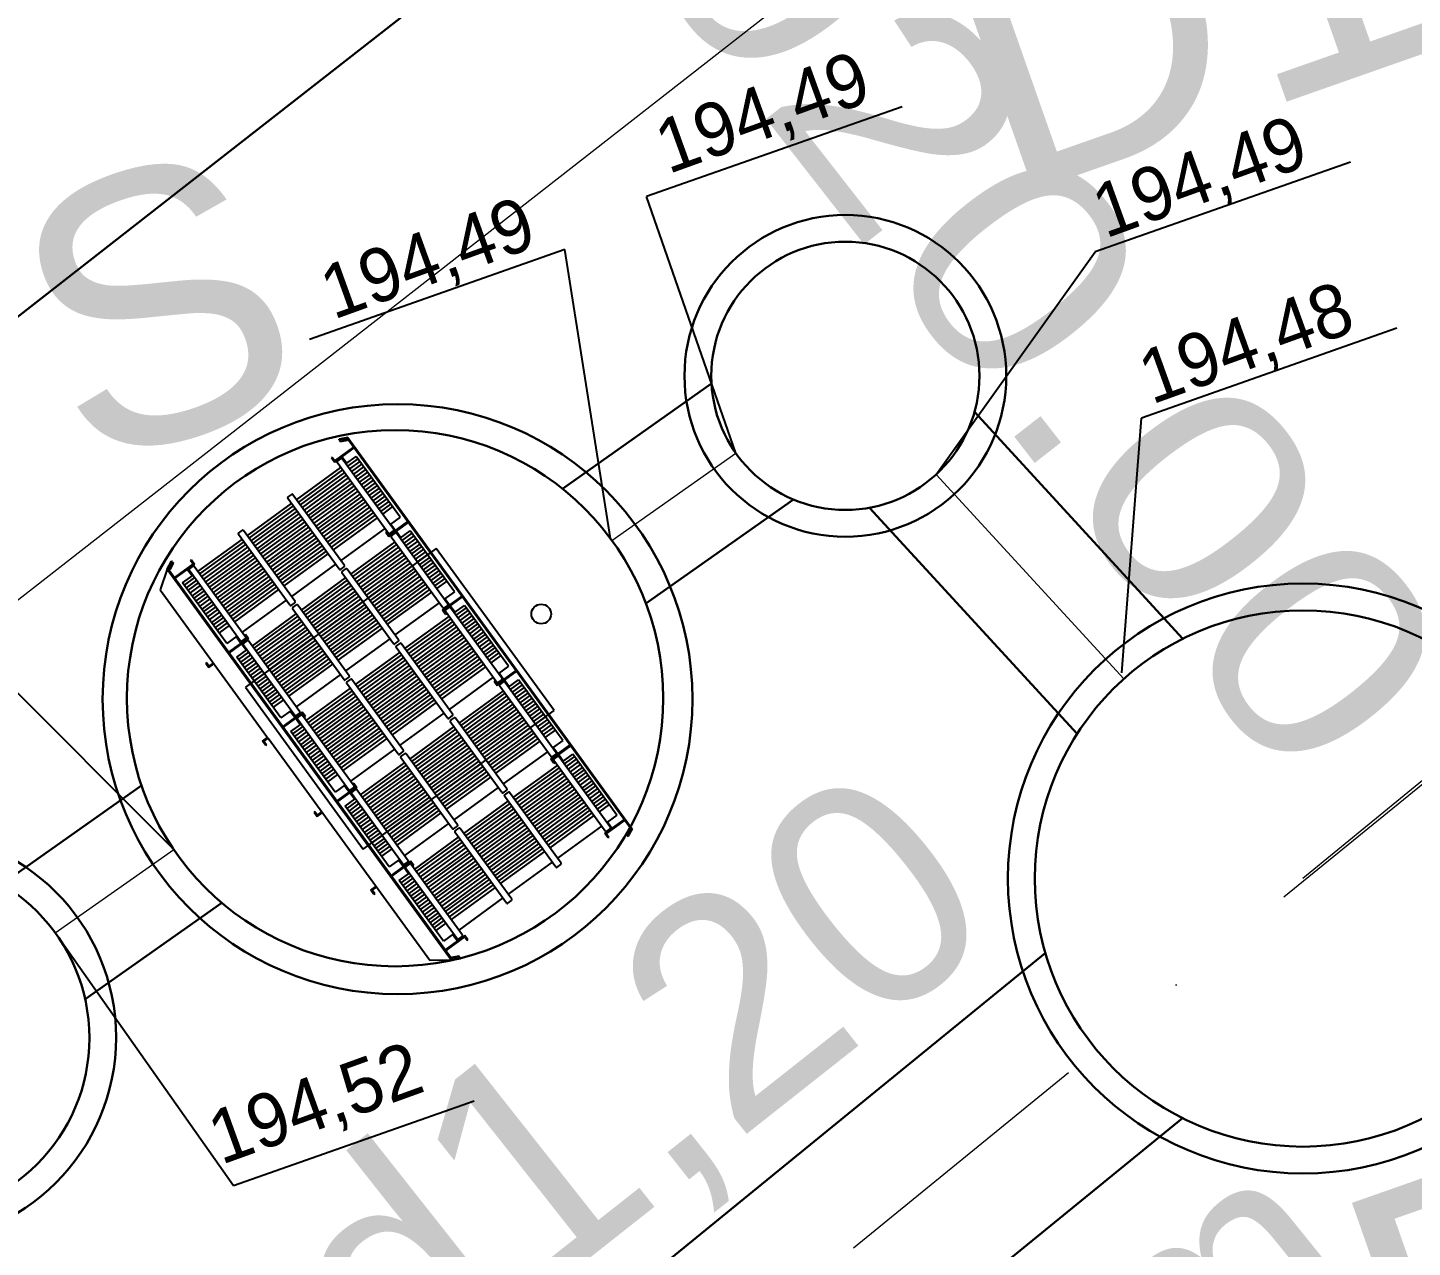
# Model space of a CAD drawing. Header units: millimetres. Extents: x -1069826 to 2704411, y -432732 to 412301.
# Drawn here: x 109048 to 116794, y 278663 to 285486 of the extents above; entities that cross this region are included whole.
import ezdxf
from ezdxf.enums import TextEntityAlignment as Align

# ---------------------------------------------------------------- set-up
doc = ezdxf.new("R2010")
doc.units = ezdxf.units.MM
doc.header["$LTSCALE"] = 1000
doc.header["$MEASUREMENT"] = 0
doc.linetypes.add('DGN Style 2', pattern=[18.957446, 11.374468, -7.582979])
doc.linetypes.add('DGN Style 4', pattern=[10.357985, 5.175758, -2.587879, 0.00647, -2.587879])
for name, color, linetype, lineweight in [('11', 7, 'Continuous', 0), ('DK_OPIS', 62, 'Continuous', 30), ('DK_OŚ_KANAŁU', 50, 'DGN Style 4', 15), ('Kraweznik', 4, 'Continuous', 0), ('M_kanalizacja', 24, 'Continuous', 30), ('Pobocze', 66, 'Continuous', 0), ('studnie', 7, 'Continuous', 25)]:
    doc.layers.add(name, color=color, linetype=linetype, lineweight=lineweight)
doc.layers.add('BETON', color=7, linetype='Continuous')
doc.layers.add('WIADUKT', color=7, linetype='Continuous')
doc.layers.add('M_os', color=2, linetype='Continuous', lineweight=9, plot=False)
doc.styles.add('Style-Arial', font='arial.ttf')
doc.styles.add('Style-SWISSLT_1250', font='SWISSLT_1250.shx')

# ---------------------------------------------------------------- blocks, each defined once
blk = doc.blocks.new('A$C7AA0032F')
at = {"layer": 'BETON'}
for p, q in [((104637.85588, 79755.09415), (104588.78014, 79745.52483)), ((104589.54568, 79741.59877), (104588.78014, 79745.52483)), ((104635.68634, 79749.57695), (104589.73707, 79740.61725)), ((104593.39406, 79741.33034), (104595.30792, 79731.51519)), ((104634.56852, 79739.17064), (104595.30792, 79731.51519)), ((104607.15985, 79749.1087), (104610.03064, 79734.38598)), ((104616.975, 79751.02257), (104619.84579, 79736.29985)), ((104632.65465, 79748.98579), (104634.56852, 79739.17064)), ((104634.20677, 79749.28844), (104632.79578, 79748.26203)), ((104635.68634, 79749.57695), (106223.28013, 77567.14276)), ((104637.85588, 79755.09415), (106229.19731, 77567.50817)), ((104550.79265, 79645.28835), (104546.74929, 79642.34704)), ((104546.74929, 79642.34704), (104564.39712, 79618.08691)), ((104550.79265, 79645.28835), (104565.49918, 79625.07157)), ((104564.39712, 79618.08691), (104673.56772, 79697.50216)), ((104565.49918, 79625.07157), (104670.62641, 79701.54551)), ((104568.44048, 79621.02821), (104673.56772, 79697.50216)), ((104578.65983, 79622.27921), (104599.68527, 79637.574)), ((104631.30243, 79611.10976), (104604.83068, 79647.49996)), ((104894.91787, 79240.22313), (104606.66994, 79636.47195)), ((104627.25907, 79608.16846), (104683.86605, 79649.34674)), ((104693.26743, 79636.42283), (104636.66046, 79595.24456)), ((104930.93571, 79309.70489), (104683.86605, 79649.34674)), ((104351.50224, 79407.57142), (104598.14691, 79586.99106)), ((104607.5483, 79574.06716), (104360.90363, 79394.64752)), ((104618.36335, 79559.19992), (104371.71868, 79379.78029)), ((104576.60166, 79618.30882), (104572.48384, 79623.96952)), ((104865.80572, 79219.04573), (104577.55778, 79615.29455)), ((104704.08248, 79621.5556), (104647.4755, 79580.37732)), ((104714.89753, 79606.68836), (104658.29055, 79565.51008)), ((104725.71258, 79591.82112), (104669.1056, 79550.64285)), ((104737.11589, 79576.14522), (104680.50891, 79534.96694)), ((104747.34268, 79562.08665), (104690.7357, 79520.90838)), ((104629.1784, 79544.33269), (104382.53372, 79364.91305)), ((104639.99345, 79529.46545), (104393.34877, 79350.04581)), ((104651.39676, 79513.78954), (104404.75208, 79334.3699)), ((104661.62354, 79499.73098), (104414.97887, 79320.31134)), ((104672.43859, 79484.86374), (104425.79392, 79305.44411)), ((104758.15772, 79547.21942), (104701.55075, 79506.04114)), ((104768.97277, 79532.35218), (104712.3658, 79491.1739)), ((104779.78782, 79517.48494), (104723.18085, 79476.30667)), ((104791.19113, 79501.80904), (104734.58416, 79460.63076)), ((104801.41792, 79487.75047), (104744.81095, 79446.57219)), ((104590.04889, 79018.44869), (104301.80095, 79414.69751)), ((104302.903, 79421.68216), (104323.92844, 79436.97696)), ((104619.16105, 79039.62609), (104330.9131, 79435.87491)), ((104683.25364, 79469.9965), (104436.60897, 79290.57687)), ((104694.06869, 79455.12927), (104447.42402, 79275.70963)), ((104705.472, 79439.45336), (104458.82733, 79260.03372)), ((104715.69879, 79425.3948), (104469.05412, 79245.97516)), ((104726.51384, 79410.52756), (104479.86917, 79231.10792)), ((104812.23297, 79472.88324), (104755.626, 79431.70496)), ((104823.04802, 79458.016), (104766.44104, 79416.83772)), ((104833.86307, 79443.14876), (104777.25609, 79401.97048)), ((104845.26638, 79427.47285), (104788.6594, 79386.29458)), ((104855.49316, 79413.41429), (104798.88619, 79372.23601)), ((104866.30821, 79398.54705), (104809.70124, 79357.36878)), ((104074.93674, 79206.38613), (104322.39009, 79386.39402)), ((104331.79147, 79373.47012), (104084.33813, 79193.46223)), ((104342.60652, 79358.60289), (104095.15318, 79178.59499)), ((104353.42157, 79343.73565), (104105.96822, 79163.72775)), ((104364.23662, 79328.86841), (104116.78327, 79148.86051)), ((104737.32889, 79395.66032), (104490.68422, 79216.24068)), ((104748.14393, 79380.79309), (104501.49926, 79201.37344)), ((104759.54724, 79365.11718), (104512.90257, 79185.69754)), ((104769.77403, 79351.05861), (104523.12936, 79171.63897)), ((104780.58908, 79336.19138), (104533.94441, 79156.77174)), ((104791.40413, 79321.32414), (104544.75946, 79141.9045)), ((104877.12326, 79383.67982), (104820.51629, 79342.50154)), ((104887.93831, 79368.81258), (104831.33134, 79327.6343)), ((104375.63993, 79313.1925), (104128.18658, 79133.18461)), ((104385.86672, 79299.13394), (104138.41337, 79119.12604)), ((104396.68176, 79284.2667), (104149.22842, 79104.25881)), ((104407.49682, 79269.39947), (104160.04347, 79089.39157)), ((104418.31186, 79254.53223), (104170.85852, 79074.52433)), ((104802.21918, 79306.4569), (104555.57451, 79127.03727)), ((104845.21658, 79247.34922), (104598.57191, 79067.92958)), ((104867.35159, 79201.62131), (104976.52219, 79281.03656)), ((104868.45364, 79208.60598), (104973.58088, 79285.07992)), ((104871.39495, 79204.56262), (104976.52219, 79281.03656)), ((104930.93571, 79309.70489), (104874.32874, 79268.52662)), ((104878.37209, 79271.46792), (104904.84384, 79235.07773)), ((103799.17991, 79005.78909), (104045.82458, 79185.20872)), ((104055.22597, 79172.28483), (103808.5813, 78992.86519)), ((104313.48339, 78817.2634), (104025.23545, 79213.51221)), ((104026.3375, 79220.49688), (104047.36294, 79235.79166)), ((104342.59555, 78838.4408), (104054.3476, 79234.68961)), ((104429.71517, 79238.85632), (104182.26183, 79058.84843)), ((104439.94196, 79224.79776), (104192.48862, 79044.78986)), ((104450.75701, 79209.93052), (104203.30367, 79029.92262)), ((104461.57206, 79195.06329), (104214.11872, 79015.05539)), ((104472.38711, 79180.19605), (104224.93376, 79000.18815)), ((104483.79042, 79164.52014), (104236.33708, 78984.51224)), ((104654.45671, 78991.10583), (104901.10138, 79170.52547)), ((104853.74712, 79228.82275), (104849.70376, 79225.88145)), ((104849.70376, 79225.88145), (104867.35159, 79201.62131)), ((104853.74712, 79228.82275), (104868.45364, 79208.60598)), ((104868.37917, 79217.20798), (104872.497, 79211.54728)), ((104872.79038, 79217.94368), (104893.81582, 79233.23847)), ((104879.55614, 79201.84323), (104875.43831, 79207.50392)), ((105168.76019, 78802.58014), (104880.51224, 79198.82895)), ((104881.6143, 79205.81362), (104902.63974, 79221.1084)), ((104934.2569, 79194.64417), (104907.78515, 79231.03437)), ((105197.87234, 78823.75753), (104909.6244, 79220.00635)), ((104930.21354, 79191.70286), (104986.82052, 79232.88114)), ((104996.2219, 79219.95725), (104939.61493, 79178.77897)), ((105007.03695, 79205.09001), (104950.42997, 79163.91173)), ((105017.852, 79190.22277), (104961.24502, 79149.04449)), ((105028.66705, 79175.35553), (104972.06007, 79134.17725)), ((105233.89018, 78893.2393), (104986.82052, 79232.88114)), ((104066.04102, 79157.41758), (103819.39635, 78977.99795)), ((104076.85607, 79142.55035), (103830.2114, 78963.13071)), ((104087.67112, 79127.68311), (103841.02645, 78948.26347)), ((104099.07443, 79112.00721), (103852.42976, 78932.58757)), ((104109.30121, 79097.94864), (103862.65654, 78918.52901)), ((105132.40386, 79134.74608), (104064.95807, 78358.24143)), ((104494.0172, 79150.46158), (104246.56386, 78970.45368)), ((104504.83225, 79135.59434), (104257.37891, 78955.58644)), ((104515.6473, 79120.7271), (104268.19396, 78940.71921)), ((104526.46235, 79105.85987), (104279.00901, 78925.85197)), ((104910.50277, 79157.60157), (104663.8581, 78978.18193)), ((104921.31781, 79142.73433), (104674.67315, 78963.31469)), ((104932.13287, 79127.86709), (104685.4882, 78948.44746)), ((104942.94791, 79112.99986), (104696.30324, 78933.58022)), ((104954.35122, 79097.32395), (104707.70655, 78917.90431)), ((105040.07036, 79159.67963), (104983.46338, 79118.50135)), ((105050.29714, 79145.62106), (104993.69017, 79104.44278)), ((105061.11219, 79130.75382), (105004.50522, 79089.57555)), ((105071.92724, 79115.88659), (105015.32027, 79074.70831)), ((105082.74229, 79101.01935), (105026.13532, 79059.84108)), ((105791.2563, 78229.03451), (105132.40386, 79134.74608)), ((103627.01706, 79019.76777), (103587.34044, 78904.31791)), ((103627.01706, 79019.76777), (103651.23181, 79063.51301)), ((103627.01706, 79019.76777), (105218.35849, 76832.18178)), ((103632.93423, 79020.13318), (103655.60634, 79061.09153)), ((103632.93423, 79020.13318), (105220.52803, 76837.69899)), ((103634.43012, 79022.83557), (103643.17917, 79017.99262)), ((103637.32002, 79038.38062), (103650.44359, 79031.11619)), ((103642.16297, 79047.12967), (103655.28654, 79039.86524)), ((103643.17917, 79017.99262), (103662.55097, 79052.98881)), ((103654.73143, 79061.57583), (103651.23181, 79063.51301)), ((103653.80192, 79057.83176), (103662.55097, 79052.98881)), ((103773.00154, 79048.57569), (103667.87431, 78972.10174)), ((103779.9862, 79047.47363), (103670.81562, 78968.05839)), ((103775.94285, 79044.53233), (103670.81562, 78968.05839)), ((103766.0244, 78981.67038), (103739.55265, 79018.06058)), ((104037.72656, 78616.66636), (103749.47862, 79012.91518)), ((103750.58067, 79019.89984), (103771.60611, 79035.19463)), ((103758.29501, 79068.79246), (103762.33837, 79071.73377)), ((103758.29501, 79068.79246), (103773.00154, 79048.57569)), ((103762.33837, 79071.73377), (103779.9862, 79047.47363)), ((103776.01732, 79035.93033), (103771.89949, 79041.59102)), ((104066.83872, 78637.84376), (103778.59078, 79034.09257)), ((104120.11626, 79083.08141), (103873.47159, 78903.66177)), ((104130.93131, 79068.21417), (103884.28664, 78888.79453)), ((104141.74636, 79053.34693), (103895.10169, 78873.9273)), ((104153.14967, 79037.67103), (103906.505, 78858.25139)), ((104163.37646, 79023.61246), (103916.73179, 78844.19282)), ((104569.45975, 79046.75218), (104322.00641, 78866.74428)), ((104597.03355, 79017.34664), (104618.059, 79032.64143)), ((104605.85747, 79005.21658), (104626.88291, 79020.51136)), ((104922.11552, 78623.1605), (104633.86757, 79019.40932)), ((104964.57801, 79083.26539), (104717.93334, 78903.84575)), ((104975.39306, 79068.39814), (104728.74839, 78888.97851)), ((104986.20811, 79053.53091), (104739.56344, 78874.11127)), ((104997.02316, 79038.66368), (104750.37849, 78859.24404)), ((105008.42647, 79022.98777), (104761.7818, 78843.56813)), ((105094.1456, 79085.34344), (105037.53863, 79044.16517)), ((105104.37239, 79071.28488), (105047.76542, 79030.1066)), ((105115.18744, 79056.41764), (105058.58046, 79015.23936)), ((105126.00249, 79041.55041), (105069.39551, 79000.37213)), ((105136.81754, 79026.68317), (105080.21056, 78985.50489)), ((105148.22085, 79011.00726), (105091.61387, 78969.82899)), ((103713.46078, 78943.43341), (103770.06776, 78984.61168)), ((103960.53044, 78603.79157), (103713.46078, 78943.43341)), ((103779.46914, 78971.68778), (103722.86217, 78930.50951)), ((103790.28419, 78956.82055), (103733.67722, 78915.64227)), ((103801.09924, 78941.95331), (103744.49227, 78900.77504)), ((104174.19151, 79008.74522), (103927.54684, 78829.32559)), ((104185.00656, 78993.87799), (103938.36189, 78814.45835)), ((104195.8216, 78979.01075), (103949.17694, 78799.59112)), ((104207.22492, 78963.33484), (103960.58025, 78783.91521)), ((104217.45171, 78949.27628), (103970.80703, 78769.85664)), ((104228.26675, 78934.40904), (103981.62208, 78754.98941)), ((104377.89121, 78789.92054), (104625.34456, 78969.92843)), ((104634.74594, 78957.00453), (104387.2926, 78776.99663)), ((104645.56099, 78942.1373), (104398.10764, 78762.12939)), ((104893.00336, 78601.9831), (104604.75542, 78998.23192)), ((105018.65326, 79008.9292), (104772.00859, 78829.50956)), ((105029.46831, 78994.06197), (104782.82363, 78814.64233)), ((105040.28336, 78979.19473), (104793.63869, 78799.77509)), ((105051.0984, 78964.32749), (104804.45373, 78784.90786)), ((105062.50171, 78948.65159), (104815.85704, 78769.23195)), ((105072.7285, 78934.59302), (104826.08383, 78755.17338)), ((105158.44763, 78996.9487), (105101.84066, 78955.77042)), ((105169.26268, 78982.08146), (105112.65571, 78940.90318)), ((105180.07773, 78967.21422), (105123.47076, 78926.03595)), ((105190.89278, 78952.34699), (105134.28581, 78911.16871)), ((103587.34044, 78904.31791), (104198.50462, 78064.16245)), ((103811.91429, 78927.08608), (103755.30731, 78885.9078)), ((103823.3176, 78911.41017), (103766.71063, 78870.23189)), ((103833.54439, 78897.35161), (103776.93741, 78856.17333)), ((103844.35943, 78882.48437), (103787.75246, 78841.30609)), ((103855.17448, 78867.61713), (103798.56751, 78826.43885)), ((104239.0818, 78919.5418), (103992.43713, 78740.12217)), ((104249.89685, 78904.67457), (104003.25218, 78725.25493)), ((104656.37604, 78927.27006), (104408.9227, 78747.26216)), ((104667.19109, 78912.40282), (104419.73774, 78732.39492)), ((104678.5944, 78896.72691), (104431.14105, 78716.71901)), ((104688.82118, 78882.66835), (104441.36784, 78702.66045)), ((104699.63623, 78867.80111), (104452.18289, 78687.79321)), ((105083.54355, 78919.72578), (104836.89888, 78740.30615)), ((105094.3586, 78904.85855), (104847.71393, 78725.43891)), ((105105.17365, 78889.99131), (104858.52897, 78710.57167)), ((105167.36475, 78789.19907), (105276.53535, 78868.61433)), ((105174.34942, 78788.09703), (105279.47665, 78864.57097)), ((105233.89018, 78893.2393), (105177.28321, 78852.06103)), ((105181.32656, 78855.00233), (105207.79831, 78818.61213)), ((103865.98953, 78852.7499), (103809.38256, 78811.57162)), ((103877.39284, 78837.07399), (103820.78587, 78795.89571)), ((103887.61963, 78823.01542), (103831.01265, 78781.83714)), ((103898.43468, 78808.14819), (103841.8277, 78766.96991)), ((103909.24973, 78793.28095), (103852.64275, 78752.10268)), ((103920.06477, 78778.41372), (103863.4578, 78737.23544)), ((104292.89425, 78845.56688), (104046.24958, 78666.14724)), ((104320.46805, 78816.16135), (104341.4935, 78831.45614)), ((104616.43786, 78400.7978), (104328.18992, 78797.04662)), ((104329.29196, 78804.03128), (104350.31741, 78819.32607)), ((104645.55001, 78421.9752), (104357.30207, 78818.22401)), ((104710.45128, 78852.93388), (104462.99794, 78672.92598)), ((104721.26633, 78838.06664), (104473.81299, 78658.05874)), ((104732.66964, 78822.39073), (104485.2163, 78642.38283)), ((104742.89643, 78808.33217), (104495.44308, 78628.32427)), ((104753.71148, 78793.46493), (104506.25813, 78613.45703)), ((104764.52653, 78778.59769), (104517.07318, 78598.58979)), ((105148.17105, 78830.88362), (104901.52638, 78651.46399)), ((105185.01259, 78764.93894), (105167.36475, 78789.19907)), ((105171.33364, 78800.74239), (105175.45147, 78795.08169)), ((105189.05595, 78767.88025), (105174.34942, 78788.09703)), ((105175.74485, 78801.47809), (105196.77029, 78816.77288)), ((105182.5106, 78785.37764), (105178.39278, 78791.03833)), ((105471.71465, 78386.11454), (105183.46671, 78782.36336)), ((105184.56876, 78789.34802), (105205.59421, 78804.64281)), ((105237.21137, 78778.17858), (105210.73961, 78814.56878)), ((105500.82681, 78407.29195), (105212.57887, 78803.54076)), ((105233.16801, 78775.23727), (105289.77498, 78816.41555)), ((105299.17637, 78803.49165), (105242.5694, 78762.31337)), ((105309.99142, 78788.62442), (105253.38445, 78747.44614)), ((105536.84465, 78476.77371), (105289.77498, 78816.41555)), ((103931.46808, 78762.73781), (103874.86111, 78721.55953)), ((103941.69487, 78748.67924), (103885.0879, 78707.50096)), ((103952.50992, 78733.81201), (103895.90295, 78692.63373)), ((103963.32497, 78718.94477), (103906.718, 78677.76649)), ((103974.14002, 78704.07753), (103917.53305, 78662.89925)), ((104102.13438, 78589.32349), (104348.77905, 78768.74313)), ((104358.18044, 78755.81923), (104111.53577, 78576.3996)), ((104368.99549, 78740.952), (104122.35082, 78561.53236)), ((104379.81054, 78726.08476), (104133.16587, 78546.66512)), ((104390.62559, 78711.21752), (104143.98091, 78531.79789)), ((104775.34157, 78763.73045), (104527.88823, 78583.72256)), ((104786.74488, 78748.05455), (104539.29154, 78568.04665)), ((104796.97167, 78733.99598), (104549.51833, 78553.98809)), ((104807.78672, 78719.12875), (104560.33338, 78539.12085)), ((104818.60177, 78704.26151), (104571.14843, 78524.25361)), ((104957.41118, 78574.64024), (105204.05585, 78754.05987)), ((105213.45724, 78741.13597), (104966.81257, 78561.71634)), ((105224.27229, 78726.26874), (104977.62761, 78546.8491)), ((105235.08733, 78711.4015), (104988.44266, 78531.98186)), ((105189.05595, 78767.88025), (105185.01259, 78764.93894)), ((105320.80647, 78773.75717), (105264.19949, 78732.5789)), ((105331.62152, 78758.88994), (105275.01454, 78717.71166)), ((105343.02483, 78743.21403), (105286.41785, 78702.03576)), ((105353.25161, 78729.15547), (105296.64464, 78687.97719)), ((105364.06666, 78714.28823), (105307.45969, 78673.10996)), ((104017.13742, 78644.96985), (103960.53044, 78603.79157)), ((104075.95601, 78632.1101), (103970.82878, 78555.63615)), ((104082.94067, 78631.00804), (103973.77008, 78551.59279)), ((104078.89732, 78628.06673), (103973.77008, 78551.59279)), ((104013.09406, 78642.02854), (104039.56581, 78605.63834)), ((104044.71122, 78615.56431), (104065.73667, 78630.8591)), ((104061.24948, 78652.32687), (104065.29284, 78655.26818)), ((104061.24948, 78652.32687), (104075.95601, 78632.1101)), ((104065.29284, 78655.26818), (104082.94067, 78631.00804)), ((104067.79483, 78634.82948), (104071.91266, 78629.16879)), ((104078.97179, 78619.46473), (104074.85396, 78625.12543)), ((104402.02889, 78695.54162), (104155.38422, 78516.12198)), ((104412.25568, 78681.48305), (104165.61102, 78502.06341)), ((104423.07073, 78666.61581), (104176.42606, 78487.19618)), ((104433.88578, 78651.74858), (104187.24111, 78472.32894)), ((104444.70083, 78636.88134), (104198.05616, 78457.46171)), ((104829.41682, 78689.39428), (104581.96348, 78509.38637)), ((104872.41422, 78630.28659), (104624.96088, 78450.27869)), ((105245.90238, 78696.53426), (104999.25771, 78517.11463)), ((105257.30569, 78680.85836), (105010.66102, 78501.43872)), ((105267.53248, 78666.79979), (105020.88781, 78487.38015)), ((105278.34753, 78651.93255), (105031.70286, 78472.51292)), ((105289.16258, 78637.06532), (105042.51791, 78457.64568)), ((105299.97763, 78622.19808), (105053.33296, 78442.77845)), ((105374.88171, 78699.42099), (105318.27474, 78658.24272)), ((105385.69676, 78684.55376), (105329.08979, 78643.37548)), ((105397.10007, 78668.87785), (105340.4931, 78627.69957)), ((105407.32686, 78654.81929), (105350.71988, 78613.64101)), ((105418.14191, 78639.95205), (105361.53493, 78598.77378)), ((105428.95696, 78625.08481), (105372.34998, 78583.90654)), ((104016.41525, 78526.96782), (104073.02222, 78568.1461)), ((104082.42361, 78555.2222), (104025.81663, 78514.04391)), ((104068.97887, 78565.20479), (104042.50712, 78601.59499)), ((104340.68103, 78200.20077), (104052.43309, 78596.44958)), ((104053.53514, 78603.43424), (104074.56058, 78618.72903)), ((104369.79319, 78221.37817), (104081.54524, 78617.62699)), ((104456.10414, 78621.20543), (104209.45947, 78441.78579)), ((104466.33093, 78607.14687), (104219.68626, 78427.72723)), ((104477.14598, 78592.27963), (104230.5013, 78412.86)), ((104487.96103, 78577.41239), (104241.31636, 78397.99276)), ((104498.77608, 78562.54516), (104252.1314, 78383.12552)), ((104510.17938, 78546.86925), (104263.53471, 78367.44961)), ((104680.84568, 78373.45494), (104928.29902, 78553.46284)), ((104899.98802, 78600.88105), (104921.01346, 78616.17583)), ((105195.95783, 78185.51751), (104907.70988, 78581.76632)), ((104908.81193, 78588.75099), (104929.83738, 78604.04578)), ((105225.06998, 78206.69491), (104936.82204, 78602.94372)), ((105311.38094, 78606.52217), (105064.73627, 78427.10254)), ((105321.60773, 78592.46361), (105074.96306, 78413.04397)), ((105332.42277, 78577.59637), (105085.7781, 78398.17673)), ((105343.23782, 78562.72914), (105096.59315, 78383.3095)), ((105354.05287, 78547.8619), (105107.4082, 78368.44226)), ((105439.772, 78610.21758), (105383.16503, 78569.0393)), ((105451.17532, 78594.54167), (105394.56834, 78553.36339)), ((105461.4021, 78580.48311), (105404.79513, 78539.30483)), ((105472.21715, 78565.61587), (105415.61018, 78524.43759)), ((105483.0322, 78550.74863), (105426.42523, 78509.57035)), ((103846.95165, 78496.43768), (103842.9083, 78493.49637)), ((103842.9083, 78493.49637), (103860.55613, 78469.23624)), ((103846.95165, 78496.43768), (103861.65818, 78476.2209)), ((103860.55613, 78469.23624), (103888.85962, 78489.82538)), ((103861.65818, 78476.2209), (103885.91831, 78493.86873)), ((104263.48491, 78187.32598), (104016.41525, 78526.96782)), ((104093.23866, 78540.35496), (104036.63168, 78499.17668)), ((104104.05371, 78525.48772), (104047.44673, 78484.30944)), ((104114.86876, 78510.62049), (104058.26178, 78469.44221)), ((104126.27207, 78494.94458), (104069.66509, 78453.7663)), ((104136.49885, 78480.88601), (104079.89188, 78439.70774)), ((104520.40617, 78532.81069), (104273.7615, 78353.39105)), ((104531.22122, 78517.94345), (104284.57655, 78338.52381)), ((104542.03627, 78503.07621), (104295.3916, 78323.65658)), ((104552.85132, 78488.20898), (104306.20665, 78308.78934)), ((104937.70041, 78540.53894), (104690.24707, 78360.53104)), ((104948.51546, 78525.6717), (104701.06212, 78345.6638)), ((104959.33051, 78510.80446), (104711.87716, 78330.79657)), ((104970.14556, 78495.93723), (104722.69222, 78315.92933)), ((104981.54886, 78480.26132), (104734.09552, 78300.25342)), ((105365.45618, 78532.18599), (105118.81151, 78352.76635)), ((105375.68297, 78518.12743), (105129.0383, 78338.70779)), ((105386.49802, 78503.26019), (105139.85335, 78323.84055)), ((105397.31307, 78488.39296), (105150.6684, 78308.97332)), ((105408.12812, 78473.52572), (105161.48344, 78294.10608)), ((105493.84725, 78535.8814), (105437.24028, 78494.70312)), ((105536.84465, 78476.77371), (105480.23767, 78435.59543)), ((104147.31391, 78466.01877), (104090.70693, 78424.8405)), ((104158.12895, 78451.15154), (104101.52198, 78409.97326)), ((104168.944, 78436.2843), (104112.33703, 78395.10602)), ((104180.34731, 78420.6084), (104123.74034, 78379.43012)), ((104190.5741, 78406.54983), (104133.96713, 78365.37155)), ((104201.38915, 78391.6826), (104144.78217, 78350.50431)), ((104595.84872, 78429.10129), (104349.20405, 78249.68165)), ((104623.42252, 78399.69575), (104644.44796, 78414.99054)), ((104632.24644, 78387.56569), (104653.27188, 78402.86048)), ((104948.50448, 78005.50961), (104660.25654, 78401.75843)), ((104991.77565, 78466.20275), (104744.32231, 78286.19486)), ((105002.5907, 78451.33552), (104755.13736, 78271.32762)), ((105013.40575, 78436.46828), (104765.95241, 78256.46038)), ((105024.2208, 78421.60105), (104776.76746, 78241.59315)), ((105035.62411, 78405.92514), (104788.17077, 78225.91724)), ((105045.8509, 78391.86657), (104798.39755, 78211.85868)), ((105451.12552, 78414.41803), (105204.48084, 78234.9984)), ((105459.65605, 78395.89157), (105455.6127, 78392.95026)), ((105455.6127, 78392.95026), (105473.26053, 78368.69013)), ((105459.65605, 78395.89157), (105474.36258, 78375.67479)), ((105473.26053, 78368.69013), (105582.43113, 78448.10538)), ((105474.36258, 78375.67479), (105579.48982, 78452.14873)), ((105478.69932, 78385.0125), (105499.72476, 78400.30729)), ((105484.28103, 78438.53674), (105510.75278, 78402.14654)), ((105540.16583, 78361.71299), (105513.69408, 78398.10318)), ((105536.12248, 78358.77168), (105592.72946, 78399.94996)), ((105839.79912, 78060.30812), (105592.72946, 78399.94996)), ((104064.95807, 78358.24143), (104723.81051, 77452.52985)), ((104212.2042, 78376.81536), (104155.59722, 78335.63708)), ((104223.01925, 78361.94812), (104166.41227, 78320.76985)), ((104234.42255, 78346.27222), (104177.81558, 78305.09394)), ((104244.64934, 78332.21365), (104188.04237, 78291.03537)), ((104255.46439, 78317.34641), (104198.85742, 78276.16813)), ((104405.08885, 78172.8579), (104651.73352, 78352.27754)), ((104661.13491, 78339.35364), (104414.49024, 78159.934)), ((104671.94996, 78324.4864), (104425.30529, 78145.06677)), ((104919.39232, 77984.33221), (104631.14438, 78380.58103)), ((105056.66595, 78376.99934), (104809.2126, 78196.99144)), ((105067.48099, 78362.1321), (104820.02765, 78182.1242)), ((105078.29605, 78347.26486), (104830.8427, 78167.25696)), ((105089.69935, 78331.58896), (104842.24601, 78151.58106)), ((105099.92614, 78317.53039), (104852.4728, 78137.5225)), ((105260.36565, 78158.17465), (105507.01032, 78337.59428)), ((105516.41171, 78324.67038), (105269.76703, 78145.25074)), ((105474.28811, 78384.27679), (105478.40594, 78378.61609)), ((105485.46507, 78368.91204), (105481.34725, 78374.57274)), ((105774.66912, 77969.64895), (105486.42118, 78365.89777)), ((105487.52323, 78372.88243), (105508.54868, 78388.17722)), ((105803.78128, 77990.82635), (105515.53334, 78387.07517)), ((105602.13084, 78387.02606), (105545.52387, 78345.84778)), ((105612.94589, 78372.15882), (105556.33891, 78330.98055)), ((105623.76094, 78357.29158), (105567.15396, 78316.11331)), ((105634.57599, 78342.42435), (105577.96901, 78301.24607)), ((105645.97929, 78326.74844), (105589.37232, 78285.57016)), ((105656.20608, 78312.68987), (105599.59911, 78271.5116)), ((104266.27944, 78302.47918), (104209.67247, 78261.3009)), ((104277.09449, 78287.61194), (104220.48752, 78246.43366)), ((104682.76501, 78309.61917), (104436.12033, 78130.19953)), ((104693.58005, 78294.75193), (104446.93539, 78115.33229)), ((104704.98336, 78279.07602), (104458.33869, 78099.65639)), ((104715.21015, 78265.01746), (104468.56548, 78085.59782)), ((104726.0252, 78250.15022), (104479.38053, 78070.73059)), ((104736.84025, 78235.28298), (104490.19558, 78055.86335)), ((105110.74119, 78302.66315), (104863.28785, 78122.65525)), ((105121.55624, 78287.79592), (104874.1029, 78107.78802)), ((105132.37129, 78272.92868), (104884.91795, 78092.92078)), ((104928.0344, 78293.58502), (104928.17996, 78293.69091)), ((104928.16013, 78293.56519), (104928.05424, 78293.71075)), ((105527.22675, 78309.80315), (105280.58208, 78130.38351)), ((105538.0418, 78294.93591), (105291.39713, 78115.51627)), ((105548.85685, 78280.06867), (105302.21218, 78100.64903)), ((105560.26016, 78264.39277), (105313.61549, 78084.97312)), ((105570.48695, 78250.3342), (105323.84228, 78070.91456)), ((105581.302, 78235.46697), (105334.65733, 78056.04732)), ((105667.02113, 78297.82264), (105610.41416, 78256.64436)), ((105677.83618, 78282.95541), (105621.22921, 78241.77712)), ((105688.65123, 78268.08817), (105632.04426, 78226.90989)), ((105700.05454, 78252.41226), (105643.44757, 78211.23398)), ((105710.28133, 78238.3537), (105653.67435, 78197.17542)), ((104320.09189, 78228.50426), (104263.48491, 78187.32598)), ((104382.95384, 78218.58581), (104273.78324, 78139.17056)), ((104381.85178, 78211.60115), (104276.72455, 78135.1272)), ((104316.04853, 78225.56295), (104342.52028, 78189.17275)), ((104371.93334, 78148.7392), (104345.46159, 78185.1294)), ((104347.66569, 78199.09872), (104368.69113, 78214.3935)), ((104643.63549, 77783.73517), (104355.38755, 78179.98399)), ((104356.48961, 78186.96865), (104377.51505, 78202.26344)), ((104370.7493, 78218.36389), (104374.86712, 78212.70319)), ((104381.92626, 78202.99914), (104377.80843, 78208.65984)), ((104396.55831, 78191.38437), (104381.85178, 78211.60115)), ((104400.60167, 78194.32567), (104382.95384, 78218.58581)), ((104672.74765, 77804.91257), (104384.49971, 78201.16139)), ((104396.55831, 78191.38437), (104400.60167, 78194.32567)), ((104747.6553, 78220.41575), (104501.01063, 78040.99611)), ((104759.05861, 78204.73984), (104512.41394, 78025.3202)), ((104769.28539, 78190.68127), (104522.64073, 78011.26164)), ((104780.10045, 78175.81404), (104533.45578, 77996.3944)), ((104790.9155, 78160.9468), (104544.27082, 77981.52716)), ((104723.81051, 77452.52985), (105791.2563, 78229.03451)), ((105175.36869, 78213.82099), (104927.91535, 78033.8131)), ((105202.94249, 78184.41546), (105223.96793, 78199.71025)), ((105498.91229, 77769.05192), (105210.66435, 78165.30074)), ((105211.7664, 78172.28539), (105232.79185, 78187.58018)), ((105528.02445, 77790.22932), (105239.77651, 78186.47813)), ((105592.11705, 78220.59972), (105345.47238, 78041.18009)), ((105602.9321, 78205.73249), (105356.28743, 78026.31285)), ((105614.33541, 78190.05658), (105367.69074, 78010.63695)), ((105624.5622, 78175.99802), (105377.91752, 77996.57838)), ((105635.37724, 78161.13078), (105388.73257, 77981.71115)), ((105721.09638, 78223.48646), (105664.4894, 78182.30818)), ((105731.91143, 78208.61922), (105675.30445, 78167.44094)), ((105742.72647, 78193.75198), (105686.1195, 78152.57371)), ((105754.12978, 78178.07607), (105697.52281, 78136.8978)), ((105764.35657, 78164.01751), (105707.7496, 78122.83923)), ((104319.36972, 78110.50222), (104375.97669, 78151.68051)), ((104566.43938, 77770.86039), (104319.36972, 78110.50222)), ((104385.37808, 78138.7566), (104328.7711, 78097.57833)), ((104396.19313, 78123.88937), (104339.58615, 78082.71109)), ((104407.00818, 78109.02213), (104350.4012, 78067.84385)), ((104417.82323, 78094.15489), (104361.21625, 78052.97661)), ((104801.73055, 78146.07956), (104555.08587, 77966.65993)), ((104813.13385, 78130.40366), (104566.48918, 77950.98402)), ((104823.36064, 78116.34509), (104576.71597, 77936.92546)), ((104834.17569, 78101.47786), (104587.53102, 77922.05822)), ((104844.99074, 78086.61062), (104598.34607, 77907.19099)), ((104983.80015, 77956.98935), (105231.25349, 78136.99725)), ((105240.65488, 78124.07335), (104993.20154, 77944.06545)), ((105251.46992, 78109.20611), (105004.01658, 77929.19821)), ((105262.28497, 78094.33887), (105014.83163, 77914.33097)), ((105646.19229, 78146.26354), (105399.54762, 77966.84391)), ((105657.00734, 78131.39631), (105410.36267, 77951.97667)), ((105668.41065, 78115.7204), (105421.76598, 77936.30077)), ((105678.63744, 78101.66183), (105431.99277, 77922.24219)), ((105689.45249, 78086.7946), (105442.80782, 77907.37496)), ((105775.17162, 78149.15027), (105718.56465, 78107.972)), ((105785.98667, 78134.28304), (105729.3797, 78093.10477)), ((105796.80172, 78119.4158), (105740.19474, 78078.23753)), ((104160.5693, 78056.814), (104188.87278, 78077.40314)), ((104178.21713, 78032.55387), (104160.5693, 78056.814)), ((104167.55396, 78055.71195), (104191.81409, 78073.35979)), ((104182.26048, 78035.49517), (104167.55396, 78055.71195)), ((104182.26048, 78035.49517), (104178.21713, 78032.55387)), ((105096.3009, 76829.97943), (104193.67133, 78070.80668)), ((104429.22654, 78078.47899), (104372.61956, 78037.30071)), ((104439.45332, 78064.42042), (104382.84635, 78023.24214)), ((104450.26837, 78049.55318), (104393.6614, 78008.37491)), ((104461.08342, 78034.68595), (104404.47645, 77993.50767)), ((104471.89847, 78019.81871), (104415.2915, 77978.64043)), ((104483.30178, 78004.1428), (104426.6948, 77962.96452)), ((104855.80579, 78071.74338), (104609.16112, 77892.32375)), ((104898.80319, 78012.6357), (104652.15851, 77833.21606)), ((105273.10002, 78079.47164), (105025.64668, 77899.46374)), ((105284.50333, 78063.79573), (105037.04999, 77883.78783)), ((105294.73012, 78049.73716), (105047.27678, 77869.72927)), ((105305.54517, 78034.86993), (105058.09183, 77854.86203)), ((105316.36022, 78020.00269), (105068.90688, 77839.99479)), ((105327.17527, 78005.13545), (105079.72193, 77825.12756)), ((105700.26754, 78071.92736), (105453.62287, 77892.50773)), ((105711.08259, 78057.06013), (105464.43791, 77877.64049)), ((105773.2737, 77956.26789), (105882.44429, 78035.68314)), ((105777.31705, 77959.2092), (105882.44429, 78035.68314)), ((105780.25836, 77955.16584), (105885.38559, 78031.63979)), ((105839.79912, 78060.30812), (105783.19215, 78019.12984)), ((105787.2355, 78022.07114), (105813.70725, 77985.68095)), ((104493.52857, 77990.08424), (104436.92159, 77948.90596)), ((104504.34362, 77975.217), (104447.73664, 77934.03873)), ((104515.15866, 77960.34977), (104458.55169, 77919.17149)), ((104525.97372, 77945.48253), (104469.36674, 77904.30425)), ((104537.37702, 77929.80662), (104480.77005, 77888.62834)), ((104708.04332, 77756.39231), (104954.68799, 77935.81195)), ((104926.37699, 77983.23016), (104947.40243, 77998.52495)), ((105222.3468, 77567.86662), (104934.09886, 77964.11543)), ((104935.2009, 77971.1001), (104956.22635, 77986.39488)), ((105251.45895, 77589.04402), (104963.21101, 77985.29284)), ((105338.57858, 77989.45954), (105091.12524, 77809.45165)), ((105348.80537, 77975.40098), (105101.35203, 77795.39308)), ((105359.62042, 77960.53375), (105112.16707, 77780.52585)), ((105370.43546, 77945.66651), (105122.98212, 77765.65861)), ((105381.25051, 77930.79927), (105133.79717, 77750.79137)), ((105754.07998, 77997.95244), (105507.43532, 77818.5328)), ((105790.92153, 77932.00776), (105773.2737, 77956.26789)), ((105777.24258, 77967.8112), (105781.36041, 77962.1505)), ((105794.96489, 77934.94907), (105780.25836, 77955.16584)), ((105781.65378, 77968.54691), (105802.67923, 77983.8417)), ((105788.41954, 77952.44645), (105784.30171, 77958.10715)), ((106077.62359, 77553.18336), (105789.37565, 77949.43218)), ((105790.4777, 77956.41684), (105811.50315, 77971.71163)), ((105794.96489, 77934.94907), (105790.92153, 77932.00776)), ((105843.1203, 77945.2474), (105816.64855, 77981.63759)), ((106106.73575, 77574.36076), (105818.4878, 77970.60958)), ((105839.07694, 77942.30609), (105895.68392, 77983.48437)), ((105905.08531, 77970.56047), (105848.47834, 77929.38219)), ((105915.90036, 77955.69323), (105859.29338, 77914.51495)), ((105926.7154, 77940.826), (105870.10843, 77899.64772)), ((105937.53045, 77925.95875), (105880.92348, 77884.78048)), ((106142.75359, 77643.84252), (105895.68392, 77983.48437)), ((104547.60381, 77915.74806), (104490.99684, 77874.56978)), ((104558.41886, 77900.88082), (104501.81189, 77859.70254)), ((104569.23391, 77886.01358), (104512.62694, 77844.83531)), ((104580.04896, 77871.14635), (104523.44199, 77829.96807)), ((104964.08938, 77922.88805), (104717.44471, 77743.46841)), ((104974.90442, 77908.02081), (104728.25975, 77728.60118)), ((104985.71948, 77893.15357), (104739.0748, 77713.73394)), ((104996.53452, 77878.28634), (104749.88985, 77698.8667)), ((105007.93783, 77862.61043), (104761.29316, 77683.19079)), ((105018.16462, 77848.55186), (104771.51995, 77669.13223)), ((105392.65382, 77915.12336), (105145.20048, 77735.11547)), ((105402.88061, 77901.0648), (105155.42727, 77721.0569)), ((105413.69566, 77886.19756), (105166.24232, 77706.18966)), ((105424.51071, 77871.33032), (105177.05737, 77691.32243)), ((105435.32575, 77856.46309), (105187.87242, 77676.45519)), ((105563.32012, 77741.70905), (105809.96479, 77921.12869)), ((105819.36618, 77908.20479), (105572.7215, 77728.78515)), ((105830.18123, 77893.33755), (105583.53655, 77713.91792)), ((105840.99627, 77878.47032), (105594.3516, 77699.05068)), ((105851.81132, 77863.60308), (105605.16665, 77684.18344)), ((105863.21463, 77847.92717), (105616.56996, 77668.50754)), ((105948.93376, 77910.28285), (105892.32679, 77869.10457)), ((105959.16055, 77896.22428), (105902.55358, 77855.04601)), ((105969.9756, 77881.35705), (105913.36863, 77840.17877)), ((105980.79065, 77866.48981), (105924.18368, 77825.31154)), ((105991.6057, 77851.62258), (105934.99872, 77810.4443)), ((104623.04636, 77812.03866), (104566.43938, 77770.86039)), ((104681.86495, 77799.17891), (104576.73771, 77722.70497)), ((104688.84961, 77798.07686), (104579.67902, 77718.66161)), ((104619.003, 77809.09736), (104645.47475, 77772.70716)), ((104650.62016, 77782.63312), (104671.64561, 77797.92791)), ((104659.44407, 77770.50306), (104680.46952, 77785.79785)), ((104667.15843, 77819.39568), (104671.20178, 77822.33699)), ((104681.86495, 77799.17891), (104667.15843, 77819.39568)), ((104671.20178, 77822.33699), (104688.84961, 77798.07686)), ((104673.70377, 77801.8983), (104677.82159, 77796.2376)), ((104684.88073, 77786.53355), (104680.7629, 77792.19425)), ((104975.70212, 77388.44698), (104687.45418, 77784.6958)), ((105028.97967, 77833.68463), (104782.335, 77654.26499)), ((105039.79472, 77818.81739), (104793.15005, 77639.39776)), ((105050.60977, 77803.95016), (104803.9651, 77624.53052)), ((105062.01308, 77788.27425), (104815.36841, 77608.85461)), ((105072.23986, 77774.21568), (104825.5952, 77594.79604)), ((105478.32315, 77797.3554), (105230.86982, 77617.34751)), ((105505.89695, 77767.94986), (105526.9224, 77783.24466)), ((105514.72087, 77755.8198), (105535.74632, 77771.11459)), ((105873.44142, 77833.86861), (105626.79675, 77654.44897)), ((105884.25647, 77819.00137), (105637.6118, 77639.58173)), ((105895.07152, 77804.13414), (105648.42684, 77624.71449)), ((105905.88657, 77789.2669), (105659.24189, 77609.84726)), ((105917.28987, 77773.59099), (105670.64521, 77594.17135)), ((106003.00901, 77835.94667), (105946.40203, 77794.76839)), ((106013.2358, 77821.8881), (105956.62882, 77780.70983)), ((106024.05084, 77807.02086), (105967.44387, 77765.84259)), ((106034.86589, 77792.15363), (105978.25892, 77750.97535)), ((106045.68095, 77777.28639), (105989.07397, 77736.10812)), ((104622.32419, 77694.03664), (104678.93116, 77735.21491)), ((104869.39385, 77354.39479), (104622.32419, 77694.03664)), ((104688.33255, 77722.29101), (104631.72557, 77681.11273)), ((104699.1476, 77707.42377), (104642.54062, 77666.24549)), ((104674.88781, 77732.2736), (104648.41606, 77768.6638)), ((104946.58997, 77367.26958), (104658.34203, 77763.5184)), ((105083.05491, 77759.34845), (104836.41024, 77579.92881)), ((105093.86996, 77744.48121), (104847.22529, 77565.06157)), ((105104.68501, 77729.61397), (104858.04034, 77550.19434)), ((105116.08832, 77713.93807), (104869.44365, 77534.51843)), ((105126.31511, 77699.8795), (104879.67044, 77520.45986)), ((105286.75462, 77540.52376), (105534.20796, 77720.53165)), ((105543.60935, 77707.60775), (105296.156, 77527.59986)), ((105554.4244, 77692.74051), (105306.97105, 77512.73262)), ((105801.86676, 77352.58632), (105513.61882, 77748.83514)), ((105830.97892, 77373.76372), (105542.73098, 77770.01254)), ((105927.51666, 77759.53242), (105680.87199, 77580.11279)), ((105938.33171, 77744.66519), (105691.68704, 77565.24555)), ((105949.14676, 77729.79795), (105702.50209, 77550.37831)), ((105959.96181, 77714.93072), (105713.31714, 77535.51108)), ((105971.36512, 77699.2548), (105724.72045, 77519.83517)), ((106057.08425, 77761.61048), (106000.47728, 77720.43221)), ((106067.31104, 77747.55192), (106010.70407, 77706.37364)), ((106078.12609, 77732.68469), (106021.51911, 77691.50641)), ((106088.94114, 77717.81745), (106032.33416, 77676.63917)), ((106099.75619, 77702.95021), (106043.14921, 77661.77193)), ((104452.86059, 77663.50649), (104448.81724, 77660.56518)), ((104448.81724, 77660.56518), (104466.46507, 77636.30505)), ((104452.86059, 77663.50649), (104467.56712, 77643.28971)), ((104466.46507, 77636.30505), (104494.76856, 77656.89419)), ((104467.56712, 77643.28971), (104491.82725, 77660.93755)), ((104709.96264, 77692.55654), (104653.35567, 77651.37826)), ((104720.77769, 77677.6893), (104664.17072, 77636.51102)), ((104732.181, 77662.01339), (104675.57403, 77620.83511)), ((104742.40779, 77647.95483), (104685.80082, 77606.77655)), ((104753.22284, 77633.08759), (104696.61587, 77591.90932)), ((104764.03789, 77618.22035), (104707.43092, 77577.04208)), ((105137.13016, 77685.01226), (104890.48549, 77505.59263)), ((105147.94521, 77670.14503), (104901.30054, 77490.72539)), ((105158.76026, 77655.27779), (104912.11559, 77475.85816)), ((105565.23944, 77677.87328), (105317.7861, 77497.86538)), ((105576.05449, 77663.00604), (105328.60115, 77482.99815)), ((105587.4578, 77647.33013), (105340.00446, 77467.32224)), ((105597.68459, 77633.27157), (105350.23125, 77453.26367)), ((105608.49964, 77618.40433), (105361.0463, 77438.39643)), ((105981.59191, 77685.19625), (105734.94724, 77505.7766)), ((105992.40696, 77670.32901), (105745.76229, 77490.90937)), ((106003.22201, 77655.46177), (105756.57733, 77476.04213)), ((106014.03706, 77640.59453), (105767.39238, 77461.1749)), ((106076.22816, 77539.8023), (106185.39876, 77619.21755)), ((106080.27152, 77542.7436), (106185.39876, 77619.21755)), ((106083.21282, 77538.70025), (106188.34006, 77615.17419)), ((106142.75359, 77643.84252), (106086.14661, 77602.66425)), ((104774.85294, 77603.35312), (104718.24596, 77562.17484)), ((104786.25625, 77587.67721), (104729.64928, 77546.49894)), ((104796.48304, 77573.61865), (104739.87606, 77532.44037)), ((104807.29808, 77558.75141), (104750.69111, 77517.57313)), ((104818.11314, 77543.88418), (104761.50616, 77502.70589)), ((105201.75766, 77596.1701), (104955.11299, 77416.75047)), ((105229.33146, 77566.76457), (105250.3569, 77582.05936)), ((105525.30126, 77151.40103), (105237.05332, 77547.64984)), ((105238.15537, 77554.6345), (105259.18082, 77569.92929)), ((105554.41342, 77172.57842), (105266.16548, 77568.82724)), ((105619.31469, 77603.5371), (105371.86135, 77423.5292)), ((105630.12974, 77588.66986), (105382.67639, 77408.66197)), ((105641.53305, 77572.99395), (105394.0797, 77392.98605)), ((105651.75984, 77558.93539), (105404.30649, 77378.92749)), ((105662.57488, 77544.06815), (105415.12154, 77364.06025)), ((106057.03445, 77581.48685), (105810.38978, 77402.06721)), ((106093.876, 77515.54217), (106076.22816, 77539.8023)), ((106080.19705, 77551.34561), (106084.31488, 77545.68491)), ((106097.91935, 77518.48347), (106083.21282, 77538.70025)), ((106084.60826, 77552.08131), (106105.6337, 77567.3761)), ((106090.18997, 77605.60555), (106116.66172, 77569.21536)), ((106213.0352, 77569.28331), (106193.6634, 77534.28712)), ((106223.28013, 77567.14276), (106200.60803, 77526.1844)), ((106214.0514, 77540.14627), (106200.92783, 77547.41069)), ((106229.19731, 77567.50817), (106204.98256, 77523.76292)), ((106218.89435, 77548.89532), (106205.77078, 77556.15975)), ((106221.78425, 77564.44036), (106213.0352, 77569.28331)), ((104828.92818, 77529.01694), (104772.32121, 77487.83866)), ((104840.33149, 77513.34103), (104783.72452, 77472.16275)), ((104850.55828, 77499.28246), (104793.95131, 77458.10419)), ((104861.37333, 77484.41523), (104804.76636, 77443.23695)), ((104872.18838, 77469.54799), (104815.58141, 77428.36971)), ((105010.99779, 77339.92672), (105257.64246, 77519.34635)), ((105267.04385, 77506.42246), (105020.39918, 77327.00282)), ((105277.8589, 77491.55522), (105031.21423, 77312.13558)), ((105288.67395, 77476.68798), (105042.02927, 77297.26834)), ((105299.48899, 77461.82075), (105052.84432, 77282.40111)), ((105673.38993, 77529.20092), (105425.93659, 77349.19302)), ((105684.20498, 77514.33368), (105436.75164, 77334.32578)), ((105695.60829, 77498.65777), (105448.15495, 77318.64987)), ((105705.83508, 77484.59921), (105458.38174, 77304.5913)), ((105716.65013, 77469.73197), (105469.19679, 77289.72407)), ((106097.91935, 77518.48347), (106093.876, 77515.54217)), ((106202.41245, 77529.44417), (106193.6634, 77534.28712)), ((106201.48294, 77525.70011), (106204.98256, 77523.76292)), ((104883.00343, 77454.68075), (104826.39645, 77413.50248)), ((104926.00082, 77395.57307), (104869.39385, 77354.39479)), ((104988.86277, 77385.65462), (104879.69218, 77306.23937)), ((104921.95747, 77392.63176), (104948.42922, 77356.24157)), ((104976.65823, 77385.43271), (104980.77606, 77379.77201)), ((105006.51061, 77361.39449), (104988.86277, 77385.65462)), ((105310.89231, 77446.14484), (105064.24763, 77266.7252)), ((105321.11909, 77432.08627), (105074.47442, 77252.66664)), ((105331.93414, 77417.21903), (105085.28947, 77237.7994)), ((105342.74919, 77402.3518), (105096.10452, 77222.93216)), ((105353.56424, 77387.48456), (105106.91956, 77208.06493)), ((105727.46518, 77454.86473), (105480.01183, 77274.85683)), ((105738.28022, 77439.9975), (105490.82688, 77259.9896)), ((104984.81942, 77382.71332), (104879.69218, 77306.23937)), ((104987.76073, 77378.66996), (104882.63349, 77302.19602)), ((104925.27866, 77277.57104), (104981.88563, 77318.74932)), ((104991.28702, 77305.82542), (104934.68004, 77264.64714)), ((104977.84228, 77315.80801), (104951.37053, 77352.19821)), ((104953.57463, 77366.16753), (104974.60007, 77381.46232)), ((105249.54443, 76950.80399), (104961.2965, 77347.0528)), ((104962.39854, 77354.03747), (104983.42399, 77369.33226)), ((104987.8352, 77370.06796), (104983.71737, 77375.72865)), ((105002.46725, 77358.45318), (104987.76073, 77378.66996)), ((105278.65659, 76971.98139), (104990.40865, 77368.2302)), ((105002.46725, 77358.45318), (105006.51061, 77361.39449)), ((105364.96755, 77371.80866), (105118.32288, 77192.38902)), ((105375.19433, 77357.75009), (105128.54966, 77178.33045)), ((105386.00938, 77342.88285), (105139.36471, 77163.46322)), ((105396.82443, 77328.01562), (105150.17976, 77148.59598)), ((105407.63948, 77313.14838), (105160.99481, 77133.72874)), ((105781.27763, 77380.88981), (105533.82428, 77200.88191)), ((105808.85143, 77351.48428), (105829.87687, 77366.77906)), ((104766.47823, 77223.88282), (104794.78172, 77244.47196)), ((104773.4629, 77222.78076), (104797.72302, 77240.4286)), ((105172.34832, 76937.9292), (104925.27866, 77277.57104)), ((105002.10207, 77290.95818), (104945.49509, 77249.7799)), ((105012.91712, 77276.09095), (104956.31014, 77234.91267)), ((105023.73217, 77261.22371), (104967.12519, 77220.04543)), ((105035.13547, 77245.5478), (104978.5285, 77204.36953)), ((105045.36226, 77231.48924), (104988.75529, 77190.31096)), ((105419.04279, 77297.47247), (105172.39812, 77118.05284)), ((105429.26958, 77283.41391), (105182.62491, 77103.99427)), ((105440.08463, 77268.54667), (105193.43996, 77089.12703)), ((105450.89968, 77253.67944), (105204.25501, 77074.2598)), ((105461.71472, 77238.8122), (105215.07005, 77059.39256)), ((104784.12607, 77199.62268), (104766.47823, 77223.88282)), ((104788.16942, 77202.56399), (104773.4629, 77222.78076)), ((104788.16942, 77202.56399), (104784.12607, 77199.62268)), ((105056.17731, 77216.622), (104999.57034, 77175.44372)), ((105066.99236, 77201.75476), (105010.38538, 77160.57648)), ((105077.80741, 77186.88753), (105021.20043, 77145.70925)), ((105089.21072, 77171.21162), (105032.60374, 77130.03334)), ((105099.43751, 77157.15305), (105042.83053, 77115.97477)), ((105504.71213, 77179.70451), (105258.06746, 77000.28488)), ((105532.28593, 77150.29898), (105553.31137, 77165.59377)), ((105110.25255, 77142.28582), (105053.64558, 77101.10754)), ((105121.0676, 77127.41858), (105064.46063, 77086.2403)), ((105131.88265, 77112.55134), (105075.27568, 77071.37306)), ((105143.28596, 77096.87543), (105086.67899, 77055.69716)), ((105153.51275, 77082.81687), (105096.90578, 77041.6386)), ((105164.3278, 77067.94964), (105107.72082, 77026.77136)), ((105175.14285, 77053.0824), (105118.53587, 77011.90412)), ((105185.9579, 77038.21516), (105129.35092, 76997.03689)), ((105228.9553, 76979.10747), (105172.34832, 76937.9292)), ((105291.81724, 76969.18903), (105182.64665, 76889.77378)), ((105287.77389, 76966.24772), (105182.64665, 76889.77378)), ((105290.71519, 76962.20437), (105185.58796, 76885.73042)), ((105224.91194, 76976.16617), (105251.38369, 76939.77598)), ((105256.5291, 76949.70194), (105277.55454, 76964.99673)), ((105279.6127, 76968.96712), (105283.73053, 76963.30642)), ((105305.42172, 76941.98759), (105290.71519, 76962.20437)), ((105309.46507, 76944.9289), (105291.81724, 76969.18903)), ((105305.42172, 76941.98759), (105309.46507, 76944.9289)), ((105218.35849, 76832.18178), (105267.43423, 76841.75111)), ((105220.52803, 76837.69899), (105266.4773, 76846.65868)), ((105221.64586, 76848.10529), (105260.90644, 76855.76075)), ((105223.55972, 76838.29014), (105221.64586, 76848.10529)), ((105239.23937, 76836.25336), (105236.36858, 76850.97609)), ((105249.05452, 76838.16723), (105246.18372, 76852.88995)), ((105262.82031, 76845.9456), (105260.90644, 76855.76075)), ((105266.66868, 76845.67717), (105267.43423, 76841.75111)), ((105218.35849, 76832.18178), (105096.3009, 76829.97943))]:
    blk.add_line(p, q, dxfattribs=at)
blk.add_circle((105719.60777, 78768.34808), 55, dxfattribs=at)
for centre, start, end in [((104602.62658, 79633.53064), 36.033707706, 126.033707807), ((104581.60113, 79618.23585), 126.033707807, 216.033707706), ((104305.8443, 79417.63881), 126.033707807, 216.033707706), ((104326.86975, 79432.9336), 36.033707706, 126.033707807), ((104029.2788, 79216.45352), 126.033707807, 216.033707706), ((104050.30425, 79231.74831), 36.033707706, 126.033707807), ((104869.84907, 79221.98704), 216.033707706, 306.033707807), ((104884.5556, 79201.77026), 126.033707807, 216.033707706), ((104890.87452, 79237.28183), 306.033707807, 36.033707706), ((104905.58105, 79217.06505), 36.033707706, 126.033707807), ((103753.52197, 79015.85648), 126.033707807, 216.033707706), ((103774.54742, 79031.15127), 36.033707706, 126.033707807), ((104594.09224, 79021.39), 216.033707706, 306.033707807), ((104615.11769, 79036.68479), 306.033707807, 36.033707706), ((104629.82422, 79016.46801), 36.033707706, 126.033707807), ((104608.79877, 79001.17322), 126.033707807, 216.033707706), ((104317.52674, 78820.2047), 216.033707706, 306.033707807), ((104332.23327, 78799.98793), 126.033707807, 216.033707706), ((104338.55219, 78835.49949), 306.033707807, 36.033707706), ((104353.25872, 78815.28272), 36.033707706, 126.033707807), ((105172.80354, 78805.52144), 216.033707706, 306.033707807), ((105187.51007, 78785.30467), 126.033707807, 216.033707706), ((105193.82899, 78820.81623), 306.033707807, 36.033707706), ((105208.53552, 78800.59946), 36.033707706, 126.033707807), ((104062.79536, 78634.90245), 306.033707807, 36.033707706), ((104918.07216, 78620.21919), 306.033707807, 36.033707706), ((104041.76991, 78619.60766), 216.033707706, 306.033707807), ((104056.47644, 78599.39089), 126.033707807, 216.033707706), ((104077.50189, 78614.68568), 36.033707706, 126.033707807), ((104897.04671, 78604.92441), 216.033707706, 306.033707807), ((104911.75324, 78584.70763), 126.033707807, 216.033707706), ((104932.77869, 78600.00242), 36.033707706, 126.033707807), ((104620.48121, 78403.73911), 216.033707706, 306.033707807), ((104641.50666, 78419.0339), 306.033707807, 36.033707706), ((104656.21319, 78398.81712), 36.033707706, 126.033707807), ((105496.78346, 78404.35064), 306.033707807, 36.033707706), ((104635.18774, 78383.52233), 126.033707807, 216.033707706), ((105475.75801, 78389.05585), 216.033707706, 306.033707807), ((105490.46454, 78368.83907), 126.033707807, 216.033707706), ((105511.48999, 78384.13386), 36.033707706, 126.033707807), ((104344.72439, 78203.14207), 216.033707706, 306.033707807), ((104359.43091, 78182.9253), 126.033707807, 216.033707706), ((104365.74983, 78218.43686), 306.033707807, 36.033707706), ((104380.45636, 78198.22008), 36.033707706, 126.033707807), ((105200.00118, 78188.45881), 216.033707706, 306.033707807), ((105214.70771, 78168.24204), 126.033707807, 216.033707706), ((105221.02663, 78203.7536), 306.033707807, 36.033707706), ((105235.73315, 78183.53683), 36.033707706, 126.033707807), ((104944.46113, 78002.5683), 306.033707807, 36.033707706), ((104923.43568, 77987.27352), 216.033707706, 306.033707807), ((104938.14221, 77967.05674), 126.033707807, 216.033707706), ((104959.16766, 77982.35153), 36.033707706, 126.033707807), ((105778.71248, 77972.59026), 216.033707706, 306.033707807), ((105793.41901, 77952.37348), 126.033707807, 216.033707706), ((105799.73793, 77987.88505), 306.033707807, 36.033707706), ((105814.44446, 77967.66827), 36.033707706, 126.033707807), ((104647.67885, 77786.67648), 216.033707706, 306.033707807), ((104662.38538, 77766.4597), 126.033707807, 216.033707706), ((104668.7043, 77801.97127), 306.033707807, 36.033707706), ((104683.41083, 77781.75449), 36.033707706, 126.033707807), ((105523.9811, 77787.28801), 306.033707807, 36.033707706), ((105538.68763, 77767.07124), 36.033707706, 126.033707807), ((105502.95565, 77771.99322), 216.033707706, 306.033707807), ((105517.66218, 77751.77644), 126.033707807, 216.033707706), ((105226.39015, 77570.80792), 216.033707706, 306.033707807), ((105241.09668, 77550.59114), 126.033707807, 216.033707706), ((105247.4156, 77586.10272), 306.033707807, 36.033707706), ((105262.12212, 77565.88594), 36.033707706, 126.033707807), ((106081.66695, 77556.12467), 216.033707706, 306.033707807), ((106102.6924, 77571.41945), 306.033707807, 36.033707706), ((104971.65877, 77385.50568), 306.033707807, 36.033707706), ((104950.63332, 77370.21089), 216.033707706, 306.033707807), ((104965.33985, 77349.99411), 126.033707807, 216.033707706), ((104986.3653, 77365.2889), 36.033707706, 126.033707807), ((105805.91012, 77355.52763), 216.033707706, 306.033707807), ((105826.93557, 77370.82242), 306.033707807, 36.033707706), ((105529.34462, 77154.34233), 216.033707706, 306.033707807), ((105550.37007, 77169.63712), 306.033707807, 36.033707706), ((105253.58779, 76953.74529), 216.033707706, 306.033707807), ((105274.61324, 76969.04008), 306.033707807, 36.033707706)]:
    blk.add_arc(centre, 5, start, end, dxfattribs=at)
at = {"layer": 'DK_OŚ_KANAŁU', "ltscale": 0.3}
for p, q in [((106115.00481, 79179.72594), (106808.06477, 79668.39162)), ((107928.5794, 79548.41396), (108979.23494, 78405.42487)), ((105057.7786, 73259.24099), (111770.96609, 78732.13785)), ((103001.31578, 76984.31275), (103663.44543, 77451.16995))]:
    blk.add_line(p, q, dxfattribs=at)
at = {"layer": 'Kraweznik', "lineweight": 30, "ltscale": 0.1}
blk.add_line((120243.87433, 94063.07103), (54447.62964, 42669.84212), dxfattribs=at)
at = {"layer": 'M_kanalizacja'}
for p, q in [((105838.26426, 79469.28551), (106672.26903, 80057.32916)), ((108143.27728, 79898.47365), (109309.2706, 78630.01069)), ((106305.559, 78826.44039), (107131.42326, 79408.7443)), ((107555.89814, 79362.80502), (108718.05314, 78098.5177)), ((102701.39742, 77257.57013), (103483.64724, 77809.12218)), ((103168.17956, 76613.50617), (103932.73097, 77152.57935)), ((104756.57204, 73787.80584), (108539.66492, 76871.95583)), ((105358.98516, 72730.67613), (109306.33808, 75948.73841))]:
    blk.add_line(p, q, dxfattribs=at)
for centre, radius in [((107421.02105, 80100.57745), 900), ((107421.02105, 80100.57745), 750), ((104916.00562, 78291.92081), 1650), ((104901.95099, 78297.39923), 1500), ((109980.62827, 77288.63868), 1650), ((109980.62827, 77288.63868), 1500), ((102191.34392, 76399.72667), 1150.00158), ((102191.87306, 76397.1139), 1000)]:
    blk.add_circle(centre, radius, dxfattribs=at)
at = {"layer": 'M_os'}
blk.add_line((113768.38165, 80396.80656), (109980.62828, 77288.63868), dxfattribs=at)
at = {"layer": 'Pobocze', "ltscale": 0.1}
blk.add_line((134029.36133, 103244.74191), (92769.81013, 71017.04305), dxfattribs=at)
at = {"layer": 'studnie'}
for p, q in [((107738.49417, 81605.8126), (106308.85641, 81103.54459)), ((110247.3728, 81295.99304), (108817.73504, 80793.72502)), ((106808.06477, 79668.39162), (106308.85641, 81103.54459)), ((105852.4765, 80806.95888), (104422.83874, 80304.69087)), ((106107.07612, 79190.52487), (105852.4765, 80806.95888)), ((107928.5794, 79548.41396), (108817.73504, 80793.72502)), ((110506.54215, 80366.9861), (109076.90438, 79864.71808)), ((108968.20686, 78438.85114), (109076.90438, 79864.71808)), ((103663.44543, 77451.16995), (102634.07319, 78481.24538)), ((103998.08235, 75570.00617), (103001.31578, 76984.31275)), ((105344.49149, 76043.03386), (103998.08235, 75570.00617))]:
    blk.add_line(p, q, dxfattribs=at)
at = {"color": 7}
for s, p in [('194,49', (106429.84683, 81227.65919)), ('194,49', (108875.5588, 80867.78932)), ('194,49', (104556.90081, 80413.38954)), ('194,48', (109134.72815, 79938.78238)), ('194,52', (103928.74289, 75685.54142))]:
    blk.add_text(s, height=300, rotation=19.884244449, dxfattribs=at).set_placement(p)
at = {"layer": '11', "linetype": 'DGN Style 2', "lineweight": 18, "style": 'Style-SWISSLT_1250', "width": 1.5}
blk.add_text('196.45', height=1000, rotation=19.357669178, dxfattribs=at).set_placement((100439.57406, 82234.79401), align=Align.MIDDLE_LEFT)
at = {"layer": '11', "linetype": 'Continuous', "lineweight": 9, "insert": (110395.48908, 78122.66754), "char_height": 1200, "attachment_point": 6, "rotation": 307.993277299, "line_spacing_factor": 0.65, "style": 'Style-SWISSLT_1250'}
blk.add_mtext('\\W1.166667x;45+920.00', dxfattribs=at)
at = {"layer": 'DK_OPIS', "color": 6, "style": 'Style-Arial'}
for s, p in [('D1a', (108311.58338, 81079.60362)), ('S', (103153.56962, 79556.37645)), ('D1', (110590.34166, 74002.19111))]:
    blk.add_text(s, height=1500, rotation=19.357669178, dxfattribs=at).set_placement(p)
at = {"layer": 'DK_OPIS', "style": 'Style-Arial'}
for s, height, rotation, p in [('kd1,20', 1250, 38.295126679, (104210.251, 73760.6294)), ('l=6,4m', 1200, 38.917420367, (106435.62724, 71786.67335))]:
    blk.add_text(s, height=height, rotation=rotation, dxfattribs=at).set_placement(p)

msp = doc.modelspace()

# ---------------------------------------------------------------- block references
at = {"layer": 'WIADUKT', "color": 6, "linetype": 'Continuous'}
msp.add_blockref('A$C7AA0032F', (6200.9119, 203437.7059), dxfattribs=at)

doc.saveas('drawing.dxf')
